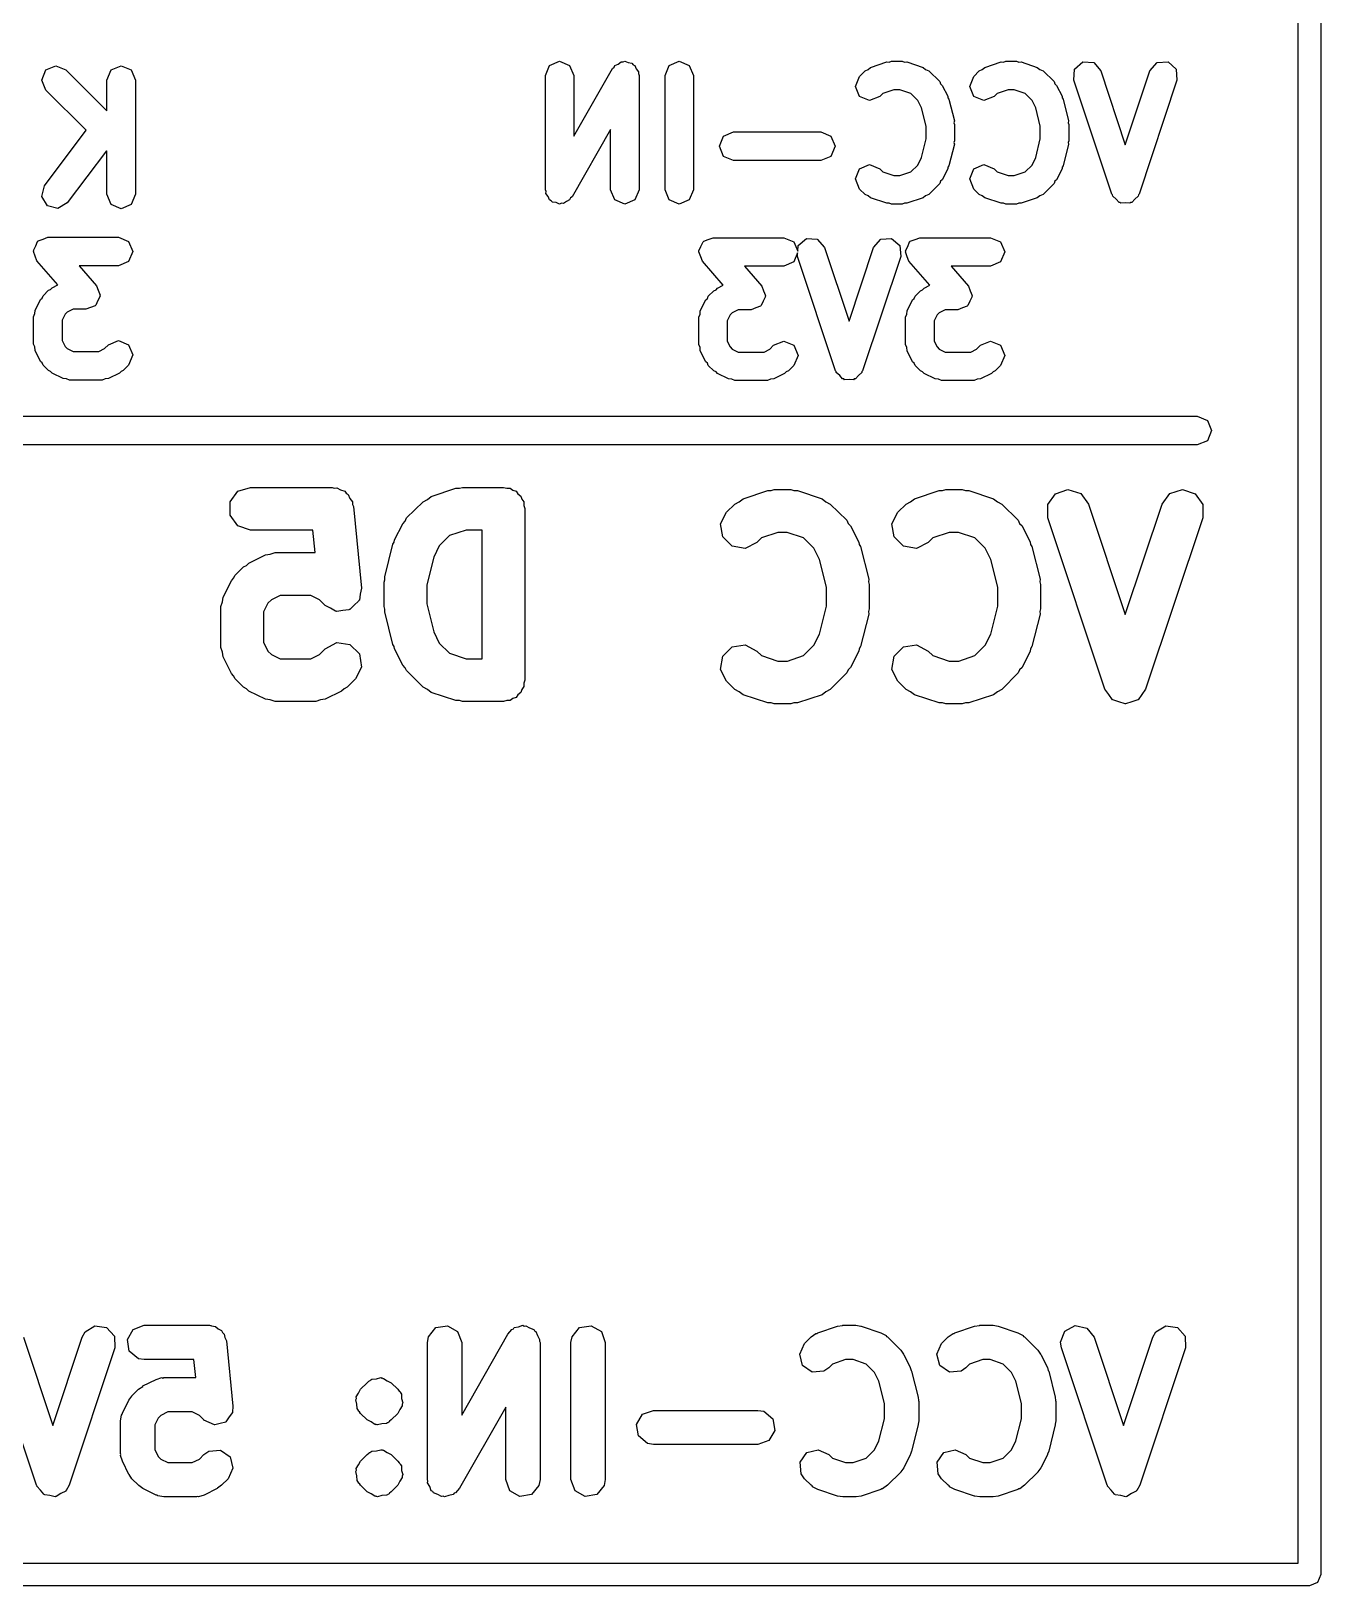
# Model space of a CAD drawing. Extents: x 111.8 to 137.4, y -130 to -95.3.
# Drawn here: x 130.79 to 136.43, y -130.02 to -123.22 of the extents above; entities that cross this region are included whole.
import ezdxf

# ---------------------------------------------------------------- set-up
doc = ezdxf.new("R2010")
doc.units = 0
doc.layers.add('BLACK', color=7, linetype='CONTINUOUS')

msp = doc.modelspace()

# ---------------------------------------------------------------- linework, layer by layer
at = {"layer": 'BLACK', "linetype": 'CONTINUOUS'}
for p, q in [((136.431, -95.396), (136.431, -129.972)), ((136.331, -129.922), (136.331, -95.446)), ((130.851, -123.39), (130.895, -123.372)), ((130.895, -123.372), (130.939, -123.39)), ((131.137, -123.39), (131.181, -123.372)), ((131.181, -123.372), (131.225, -123.39)), ((133.037, -123.414), (133.055, -123.37)), ((133.055, -123.37), (133.099, -123.352)), ((133.099, -123.352), (133.143, -123.37)), ((133.143, -123.37), (133.162, -123.414)), ((133.162, -123.679), (133.331, -123.383)), ((133.331, -123.383), (133.338, -123.378)), ((133.338, -123.378), (133.341, -123.37)), ((133.341, -123.37), (133.356, -123.364)), ((133.356, -123.364), (133.369, -123.354)), ((133.369, -123.354), (133.377, -123.355)), ((133.377, -123.355), (133.385, -123.352)), ((133.385, -123.352), (133.4, -123.358)), ((133.4, -123.358), (133.416, -123.36)), ((133.416, -123.36), (133.421, -123.367)), ((133.421, -123.367), (133.429, -123.37)), ((133.429, -123.37), (133.435, -123.385)), ((133.435, -123.385), (133.445, -123.398)), ((133.561, -123.414), (133.579, -123.37)), ((133.579, -123.37), (133.623, -123.352)), ((133.623, -123.352), (133.667, -123.37)), ((133.667, -123.37), (133.686, -123.414)), ((134.436, -123.394), (134.449, -123.388)), ((134.449, -123.388), (134.46, -123.379)), ((134.46, -123.379), (134.532, -123.355)), ((134.532, -123.355), (134.542, -123.356)), ((134.542, -123.356), (134.552, -123.352)), ((134.552, -123.352), (134.599, -123.352)), ((134.599, -123.352), (134.609, -123.356)), ((134.609, -123.356), (134.619, -123.355)), ((134.619, -123.355), (134.69, -123.379)), ((134.69, -123.379), (134.701, -123.388)), ((134.701, -123.388), (134.715, -123.394)), ((134.936, -123.394), (134.949, -123.388)), ((134.949, -123.388), (134.96, -123.379)), ((134.96, -123.379), (135.032, -123.355)), ((135.032, -123.355), (135.042, -123.356)), ((135.042, -123.356), (135.052, -123.352)), ((135.052, -123.352), (135.099, -123.352)), ((135.099, -123.352), (135.109, -123.356)), ((135.109, -123.356), (135.119, -123.355)), ((135.119, -123.355), (135.19, -123.379)), ((135.19, -123.379), (135.201, -123.388)), ((135.201, -123.388), (135.215, -123.394)), ((135.35, -123.434), (135.353, -123.386)), ((135.353, -123.386), (135.389, -123.355)), ((135.389, -123.355), (135.437, -123.358)), ((135.437, -123.358), (135.468, -123.394)), ((135.683, -123.394), (135.714, -123.358)), ((135.714, -123.358), (135.762, -123.355)), ((135.762, -123.355), (135.798, -123.386)), ((135.798, -123.386), (135.801, -123.434)), ((130.833, -123.434), (130.851, -123.39)), ((130.851, -123.478), (130.833, -123.434)), ((130.939, -123.39), (131.118, -123.569)), ((131.118, -123.434), (131.137, -123.39)), ((131.118, -123.569), (131.118, -123.434)), ((131.225, -123.39), (131.243, -123.434)), ((131.243, -123.434), (131.243, -123.934)), ((133.037, -123.914), (133.037, -123.414)), ((133.162, -123.414), (133.162, -123.679)), ((133.445, -123.398), (133.444, -123.406)), ((133.444, -123.406), (133.447, -123.414)), ((133.447, -123.414), (133.447, -123.914)), ((133.561, -123.914), (133.561, -123.414)), ((133.686, -123.414), (133.686, -123.914)), ((134.394, -123.462), (134.412, -123.418)), ((134.412, -123.418), (134.436, -123.394)), ((134.715, -123.394), (134.763, -123.441)), ((134.763, -123.441), (134.766, -123.451)), ((134.766, -123.451), (134.774, -123.458)), ((134.894, -123.462), (134.912, -123.418)), ((134.912, -123.418), (134.936, -123.394)), ((135.215, -123.394), (135.263, -123.441)), ((135.263, -123.441), (135.266, -123.451)), ((135.266, -123.451), (135.274, -123.458)), ((135.516, -123.934), (135.35, -123.434)), ((135.468, -123.394), (135.575, -123.717)), ((135.575, -123.717), (135.683, -123.394)), ((135.801, -123.434), (135.635, -123.934)), ((131.027, -123.654), (130.851, -123.478)), ((134.412, -123.506), (134.394, -123.462)), ((134.456, -123.524), (134.412, -123.506)), ((134.501, -123.506), (134.456, -123.524)), ((134.514, -123.493), (134.501, -123.506)), ((134.562, -123.477), (134.514, -123.493)), ((134.589, -123.477), (134.562, -123.477)), ((134.637, -123.493), (134.589, -123.477)), ((134.667, -123.523), (134.637, -123.493)), ((134.683, -123.555), (134.667, -123.523)), ((134.774, -123.458), (134.798, -123.505)), ((134.798, -123.505), (134.799, -123.512)), ((134.799, -123.512), (134.803, -123.518)), ((134.803, -123.518), (134.827, -123.613)), ((134.912, -123.506), (134.894, -123.462)), ((134.956, -123.524), (134.912, -123.506)), ((135.001, -123.506), (134.956, -123.524)), ((135.014, -123.493), (135.001, -123.506)), ((135.062, -123.477), (135.014, -123.493)), ((135.089, -123.477), (135.062, -123.477)), ((135.137, -123.493), (135.089, -123.477)), ((135.167, -123.523), (135.137, -123.493)), ((135.183, -123.555), (135.167, -123.523)), ((135.274, -123.458), (135.298, -123.505)), ((135.298, -123.505), (135.299, -123.512)), ((135.299, -123.512), (135.303, -123.518)), ((135.303, -123.518), (135.327, -123.613)), ((134.703, -123.636), (134.683, -123.555)), ((135.203, -123.636), (135.183, -123.555)), ((130.845, -123.897), (131.027, -123.654)), ((133.322, -123.65), (133.154, -123.945)), ((133.322, -123.914), (133.322, -123.65)), ((134.703, -123.692), (134.703, -123.636)), ((134.827, -123.613), (134.825, -123.621)), ((134.825, -123.621), (134.828, -123.628)), ((134.828, -123.628), (134.828, -123.7)), ((135.203, -123.692), (135.203, -123.636)), ((135.327, -123.613), (135.325, -123.621)), ((135.325, -123.621), (135.328, -123.628)), ((135.328, -123.628), (135.328, -123.7)), ((133.799, -123.724), (133.817, -123.68)), ((133.817, -123.768), (133.799, -123.724)), ((133.817, -123.68), (133.861, -123.661)), ((133.861, -123.661), (134.242, -123.661)), ((134.242, -123.661), (134.286, -123.68)), ((134.286, -123.68), (134.305, -123.724)), ((134.305, -123.724), (134.286, -123.768)), ((134.683, -123.773), (134.703, -123.692)), ((134.827, -123.715), (134.803, -123.81)), ((134.828, -123.7), (134.825, -123.707)), ((134.825, -123.707), (134.827, -123.715)), ((135.183, -123.773), (135.203, -123.692)), ((135.327, -123.715), (135.303, -123.81)), ((135.328, -123.7), (135.325, -123.707)), ((135.325, -123.707), (135.327, -123.715)), ((131.116, -123.744), (130.945, -123.972)), ((131.118, -123.746), (131.116, -123.744)), ((131.118, -123.934), (131.118, -123.746)), ((133.861, -123.786), (133.817, -123.768)), ((134.242, -123.786), (133.861, -123.786)), ((134.286, -123.768), (134.242, -123.786)), ((134.667, -123.806), (134.683, -123.773)), ((135.167, -123.806), (135.183, -123.773)), ((134.394, -123.867), (134.412, -123.822)), ((134.412, -123.822), (134.456, -123.804)), ((134.456, -123.804), (134.501, -123.822)), ((134.501, -123.822), (134.514, -123.836)), ((134.514, -123.836), (134.562, -123.852)), ((134.562, -123.852), (134.589, -123.852)), ((134.589, -123.852), (134.637, -123.836)), ((134.637, -123.836), (134.667, -123.806)), ((134.798, -123.823), (134.774, -123.871)), ((134.799, -123.816), (134.798, -123.823)), ((134.803, -123.81), (134.799, -123.816)), ((134.894, -123.867), (134.912, -123.822)), ((134.912, -123.822), (134.956, -123.804)), ((134.956, -123.804), (135.001, -123.822)), ((135.001, -123.822), (135.014, -123.836)), ((135.014, -123.836), (135.062, -123.852)), ((135.062, -123.852), (135.089, -123.852)), ((135.089, -123.852), (135.137, -123.836)), ((135.137, -123.836), (135.167, -123.806)), ((135.298, -123.823), (135.274, -123.871)), ((135.299, -123.816), (135.298, -123.823)), ((135.303, -123.81), (135.299, -123.816)), ((130.833, -123.943), (130.845, -123.897)), ((133.04, -123.922), (133.037, -123.914)), ((133.039, -123.931), (133.04, -123.922)), ((133.049, -123.943), (133.039, -123.931)), ((133.341, -123.958), (133.322, -123.914)), ((133.447, -123.914), (133.429, -123.958)), ((133.579, -123.958), (133.561, -123.914)), ((133.686, -123.914), (133.667, -123.958)), ((134.412, -123.911), (134.394, -123.867)), ((134.436, -123.935), (134.412, -123.911)), ((134.763, -123.887), (134.715, -123.935)), ((134.766, -123.877), (134.763, -123.887)), ((134.774, -123.871), (134.766, -123.877)), ((134.912, -123.911), (134.894, -123.867)), ((134.936, -123.935), (134.912, -123.911)), ((135.263, -123.887), (135.215, -123.935)), ((135.266, -123.877), (135.263, -123.887)), ((135.274, -123.871), (135.266, -123.877)), ((130.858, -123.984), (130.833, -123.943)), ((130.904, -123.996), (130.858, -123.984)), ((130.945, -123.972), (130.904, -123.996)), ((131.137, -123.978), (131.118, -123.934)), ((131.181, -123.997), (131.137, -123.978)), ((131.225, -123.978), (131.181, -123.997)), ((131.243, -123.934), (131.225, -123.978)), ((133.055, -123.958), (133.049, -123.943)), ((133.063, -123.962), (133.055, -123.958)), ((133.068, -123.968), (133.063, -123.962)), ((133.084, -123.97), (133.068, -123.968)), ((133.099, -123.977), (133.084, -123.97)), ((133.107, -123.973), (133.099, -123.977)), ((133.116, -123.974), (133.107, -123.973)), ((133.129, -123.965), (133.116, -123.974)), ((133.143, -123.958), (133.129, -123.965)), ((133.147, -123.95), (133.143, -123.958)), ((133.154, -123.945), (133.147, -123.95)), ((133.385, -123.977), (133.341, -123.958)), ((133.429, -123.958), (133.385, -123.977)), ((133.623, -123.977), (133.579, -123.958)), ((133.667, -123.958), (133.623, -123.977)), ((134.449, -123.94), (134.436, -123.935)), ((134.46, -123.95), (134.449, -123.94)), ((134.532, -123.973), (134.46, -123.95)), ((134.542, -123.973), (134.532, -123.973)), ((134.552, -123.977), (134.542, -123.973)), ((134.599, -123.977), (134.552, -123.977)), ((134.609, -123.973), (134.599, -123.977)), ((134.619, -123.973), (134.609, -123.973)), ((134.69, -123.95), (134.619, -123.973)), ((134.701, -123.94), (134.69, -123.95)), ((134.715, -123.935), (134.701, -123.94)), ((134.949, -123.94), (134.936, -123.935)), ((134.96, -123.95), (134.949, -123.94)), ((135.032, -123.973), (134.96, -123.95)), ((135.042, -123.973), (135.032, -123.973)), ((135.052, -123.977), (135.042, -123.973)), ((135.099, -123.977), (135.052, -123.977)), ((135.109, -123.973), (135.099, -123.977)), ((135.119, -123.973), (135.109, -123.973)), ((135.19, -123.95), (135.119, -123.973)), ((135.201, -123.94), (135.19, -123.95)), ((135.215, -123.935), (135.201, -123.94)), ((135.519, -123.937), (135.516, -123.934)), ((135.52, -123.942), (135.519, -123.937)), ((135.535, -123.955), (135.52, -123.942)), ((135.548, -123.97), (135.535, -123.955)), ((135.552, -123.97), (135.548, -123.97)), ((135.556, -123.973), (135.552, -123.97)), ((135.575, -123.972), (135.556, -123.973)), ((135.595, -123.973), (135.575, -123.972)), ((135.599, -123.97), (135.595, -123.973)), ((135.603, -123.97), (135.599, -123.97)), ((135.616, -123.955), (135.603, -123.97)), ((135.631, -123.942), (135.616, -123.955)), ((135.632, -123.937), (135.631, -123.942)), ((135.635, -123.934), (135.632, -123.937)), ((130.818, -124.137), (130.839, -124.13)), ((130.839, -124.13), (130.86, -124.122)), ((130.86, -124.122), (131.169, -124.122)), ((131.169, -124.122), (131.213, -124.14)), ((133.73, -124.139), (133.75, -124.132)), ((133.75, -124.132), (133.771, -124.124)), ((133.771, -124.124), (134.08, -124.124)), ((134.08, -124.124), (134.124, -124.142)), ((134.143, -124.158), (134.18, -124.127)), ((134.18, -124.127), (134.227, -124.13)), ((134.227, -124.13), (134.259, -124.166)), ((134.473, -124.166), (134.505, -124.13)), ((134.505, -124.13), (134.552, -124.127)), ((134.552, -124.127), (134.589, -124.158)), ((134.634, -124.139), (134.655, -124.132)), ((134.655, -124.132), (134.676, -124.124)), ((134.676, -124.124), (134.985, -124.124)), ((134.985, -124.124), (135.029, -124.142)), ((130.797, -124.18), (130.807, -124.16)), ((130.798, -124.182), (130.797, -124.18)), ((130.797, -124.184), (130.798, -124.182)), ((130.805, -124.205), (130.797, -124.184)), ((130.807, -124.16), (130.815, -124.14)), ((130.815, -124.14), (130.817, -124.139)), ((130.817, -124.139), (130.818, -124.137)), ((131.213, -124.14), (131.232, -124.184)), ((131.232, -124.184), (131.213, -124.228)), ((133.708, -124.182), (133.718, -124.162)), ((133.709, -124.184), (133.708, -124.182)), ((133.708, -124.186), (133.709, -124.184)), ((133.717, -124.207), (133.708, -124.186)), ((133.718, -124.162), (133.727, -124.142)), ((133.727, -124.142), (133.729, -124.141)), ((133.729, -124.141), (133.73, -124.139)), ((134.124, -124.142), (134.142, -124.183)), ((134.141, -124.19), (134.124, -124.23)), ((134.14, -124.206), (134.141, -124.19)), ((134.142, -124.183), (134.143, -124.158)), ((134.259, -124.166), (134.366, -124.489)), ((134.366, -124.489), (134.473, -124.166)), ((134.589, -124.158), (134.592, -124.206)), ((134.613, -124.182), (134.623, -124.162)), ((134.614, -124.184), (134.613, -124.182)), ((134.613, -124.186), (134.614, -124.184)), ((134.621, -124.207), (134.613, -124.186)), ((134.623, -124.162), (134.631, -124.142)), ((134.631, -124.142), (134.633, -124.141)), ((134.633, -124.141), (134.634, -124.139)), ((135.029, -124.142), (135.048, -124.186)), ((135.048, -124.186), (135.029, -124.23)), ((130.812, -124.225), (130.805, -124.205)), ((130.904, -124.33), (130.812, -124.225)), ((131.169, -124.247), (130.997, -124.247)), ((130.997, -124.247), (131.073, -124.334)), ((131.213, -124.228), (131.169, -124.247)), ((133.724, -124.227), (133.717, -124.207)), ((133.815, -124.332), (133.724, -124.227)), ((134.08, -124.249), (133.908, -124.249)), ((133.908, -124.249), (133.984, -124.336)), ((134.124, -124.23), (134.08, -124.249)), ((134.307, -124.706), (134.14, -124.206)), ((134.592, -124.206), (134.425, -124.706)), ((134.628, -124.227), (134.621, -124.207)), ((134.72, -124.332), (134.628, -124.227)), ((134.985, -124.249), (134.813, -124.249)), ((134.813, -124.249), (134.889, -124.336)), ((135.029, -124.23), (134.985, -124.249)), ((130.879, -124.343), (130.904, -124.33)), ((131.073, -124.334), (131.08, -124.354)), ((133.79, -124.345), (133.815, -124.332)), ((133.984, -124.336), (133.992, -124.356)), ((134.695, -124.345), (134.72, -124.332)), ((134.889, -124.336), (134.896, -124.356)), ((130.804, -124.442), (130.827, -124.394)), ((130.827, -124.394), (130.835, -124.388)), ((130.835, -124.388), (130.839, -124.378)), ((130.839, -124.378), (130.863, -124.354)), ((130.863, -124.354), (130.872, -124.35)), ((130.872, -124.35), (130.879, -124.343)), ((131.079, -124.399), (131.07, -124.419)), ((131.089, -124.379), (131.079, -124.399)), ((131.08, -124.354), (131.089, -124.375)), ((131.089, -124.375), (131.088, -124.377)), ((131.088, -124.377), (131.089, -124.379)), ((133.715, -124.444), (133.739, -124.396)), ((133.739, -124.396), (133.746, -124.39)), ((133.746, -124.39), (133.75, -124.38)), ((133.75, -124.38), (133.774, -124.356)), ((133.774, -124.356), (133.784, -124.352)), ((133.784, -124.352), (133.79, -124.345)), ((133.99, -124.401), (133.982, -124.421)), ((134, -124.381), (133.99, -124.401)), ((133.992, -124.356), (134, -124.377)), ((134, -124.377), (133.999, -124.379)), ((133.999, -124.379), (134, -124.381)), ((134.62, -124.444), (134.643, -124.396)), ((134.643, -124.396), (134.651, -124.39)), ((134.651, -124.39), (134.655, -124.38)), ((134.655, -124.38), (134.679, -124.356)), ((134.679, -124.356), (134.688, -124.352)), ((134.688, -124.352), (134.695, -124.345)), ((134.895, -124.401), (134.886, -124.421)), ((134.905, -124.381), (134.895, -124.401)), ((134.896, -124.356), (134.905, -124.377)), ((134.905, -124.377), (134.904, -124.379)), ((134.904, -124.379), (134.905, -124.381)), ((130.797, -124.47), (130.803, -124.456)), ((130.797, -124.589), (130.797, -124.47)), ((130.803, -124.456), (130.804, -124.442)), ((130.935, -124.459), (130.922, -124.485)), ((130.944, -124.45), (130.935, -124.459)), ((130.97, -124.437), (130.944, -124.45)), ((131.026, -124.437), (130.97, -124.437)), ((131.047, -124.429), (131.026, -124.437)), ((131.067, -124.422), (131.047, -124.429)), ((131.068, -124.42), (131.067, -124.422)), ((131.07, -124.419), (131.068, -124.42)), ((133.708, -124.472), (133.714, -124.458)), ((133.708, -124.591), (133.708, -124.472)), ((133.714, -124.458), (133.715, -124.444)), ((133.846, -124.461), (133.833, -124.487)), ((133.855, -124.452), (133.846, -124.461)), ((133.881, -124.439), (133.855, -124.452)), ((133.937, -124.439), (133.881, -124.439)), ((133.958, -124.431), (133.937, -124.439)), ((133.979, -124.424), (133.958, -124.431)), ((133.98, -124.422), (133.979, -124.424)), ((133.982, -124.421), (133.98, -124.422)), ((134.613, -124.472), (134.619, -124.458)), ((134.613, -124.591), (134.613, -124.472)), ((134.619, -124.458), (134.62, -124.444)), ((134.751, -124.461), (134.738, -124.487)), ((134.76, -124.452), (134.751, -124.461)), ((134.786, -124.439), (134.76, -124.452)), ((134.842, -124.439), (134.786, -124.439)), ((134.863, -124.431), (134.842, -124.439)), ((134.883, -124.424), (134.863, -124.431)), ((134.884, -124.422), (134.883, -124.424)), ((134.886, -124.421), (134.884, -124.422)), ((130.922, -124.485), (130.922, -124.574)), ((133.833, -124.487), (133.833, -124.576)), ((134.738, -124.487), (134.738, -124.576)), ((130.803, -124.602), (130.797, -124.589)), ((130.804, -124.617), (130.803, -124.602)), ((130.922, -124.574), (130.935, -124.6)), ((130.935, -124.6), (130.944, -124.609)), ((130.944, -124.609), (130.97, -124.622)), ((131.083, -124.622), (131.108, -124.609)), ((131.108, -124.609), (131.125, -124.592)), ((131.125, -124.592), (131.169, -124.574)), ((131.169, -124.574), (131.213, -124.592)), ((131.213, -124.592), (131.232, -124.637)), ((133.714, -124.604), (133.708, -124.591)), ((133.715, -124.619), (133.714, -124.604)), ((133.833, -124.576), (133.846, -124.602)), ((133.846, -124.602), (133.855, -124.611)), ((133.855, -124.611), (133.881, -124.624)), ((133.994, -124.624), (134.019, -124.611)), ((134.019, -124.611), (134.036, -124.594)), ((134.036, -124.594), (134.08, -124.576)), ((134.08, -124.576), (134.124, -124.594)), ((134.124, -124.594), (134.143, -124.639)), ((134.619, -124.604), (134.613, -124.591)), ((134.62, -124.619), (134.619, -124.604)), ((134.738, -124.576), (134.751, -124.602)), ((134.751, -124.602), (134.76, -124.611)), ((134.76, -124.611), (134.786, -124.624)), ((134.899, -124.624), (134.924, -124.611)), ((134.924, -124.611), (134.941, -124.594)), ((134.941, -124.594), (134.985, -124.576)), ((134.985, -124.576), (135.029, -124.594)), ((135.029, -124.594), (135.048, -124.639)), ((130.827, -124.665), (130.804, -124.617)), ((130.835, -124.671), (130.827, -124.665)), ((130.839, -124.681), (130.835, -124.671)), ((130.97, -124.622), (131.083, -124.622)), ((131.232, -124.637), (131.213, -124.681)), ((133.739, -124.667), (133.715, -124.619)), ((133.746, -124.673), (133.739, -124.667)), ((133.75, -124.683), (133.746, -124.673)), ((133.881, -124.624), (133.994, -124.624)), ((134.143, -124.639), (134.124, -124.683)), ((134.643, -124.667), (134.62, -124.619)), ((134.651, -124.673), (134.643, -124.667)), ((134.655, -124.683), (134.651, -124.673)), ((134.786, -124.624), (134.899, -124.624)), ((135.048, -124.639), (135.029, -124.683)), ((130.863, -124.705), (130.839, -124.681)), ((130.872, -124.709), (130.863, -124.705)), ((130.879, -124.716), (130.872, -124.709)), ((130.927, -124.74), (130.879, -124.716)), ((130.941, -124.741), (130.927, -124.74)), ((130.955, -124.747), (130.941, -124.741)), ((131.098, -124.747), (130.955, -124.747)), ((131.111, -124.741), (131.098, -124.747)), ((131.126, -124.74), (131.111, -124.741)), ((131.173, -124.716), (131.126, -124.74)), ((131.18, -124.709), (131.173, -124.716)), ((131.189, -124.705), (131.18, -124.709)), ((131.213, -124.681), (131.189, -124.705)), ((133.774, -124.707), (133.75, -124.683)), ((133.784, -124.711), (133.774, -124.707)), ((133.79, -124.718), (133.784, -124.711)), ((133.838, -124.742), (133.79, -124.718)), ((133.853, -124.743), (133.838, -124.742)), ((133.866, -124.749), (133.853, -124.743)), ((134.022, -124.743), (134.009, -124.749)), ((134.037, -124.742), (134.022, -124.743)), ((134.084, -124.718), (134.037, -124.742)), ((134.091, -124.711), (134.084, -124.718)), ((134.101, -124.707), (134.091, -124.711)), ((134.124, -124.683), (134.101, -124.707)), ((134.31, -124.709), (134.307, -124.706)), ((134.31, -124.714), (134.31, -124.709)), ((134.325, -124.727), (134.31, -124.714)), ((134.338, -124.742), (134.325, -124.727)), ((134.343, -124.742), (134.338, -124.742)), ((134.346, -124.745), (134.343, -124.742)), ((134.366, -124.744), (134.346, -124.745)), ((134.386, -124.745), (134.366, -124.744)), ((134.389, -124.742), (134.386, -124.745)), ((134.394, -124.742), (134.389, -124.742)), ((134.407, -124.727), (134.394, -124.742)), ((134.422, -124.714), (134.407, -124.727)), ((134.425, -124.706), (134.422, -124.709)), ((134.422, -124.709), (134.422, -124.714)), ((134.679, -124.707), (134.655, -124.683)), ((134.688, -124.711), (134.679, -124.707)), ((134.695, -124.718), (134.688, -124.711)), ((134.743, -124.742), (134.695, -124.718)), ((134.757, -124.743), (134.743, -124.742)), ((134.771, -124.749), (134.757, -124.743)), ((134.927, -124.743), (134.914, -124.749)), ((134.942, -124.742), (134.927, -124.743)), ((134.989, -124.718), (134.942, -124.742)), ((134.996, -124.711), (134.989, -124.718)), ((135.005, -124.707), (134.996, -124.711)), ((135.029, -124.683), (135.005, -124.707)), ((134.009, -124.749), (133.866, -124.749)), ((134.914, -124.749), (134.771, -124.749)), ((125.73, -124.905), (135.89, -124.905)), ((135.89, -124.905), (135.934, -124.924)), ((135.934, -124.924), (135.952, -124.968)), ((135.934, -125.012), (135.89, -125.03)), ((135.952, -124.968), (135.934, -125.012)), ((135.89, -125.03), (125.73, -125.03)), ((131.691, -125.233), (131.746, -125.216)), ((131.746, -125.216), (132.104, -125.216)), ((132.104, -125.216), (132.113, -125.219)), ((132.113, -125.219), (132.124, -125.218)), ((132.124, -125.218), (132.14, -125.227)), ((132.538, -125.256), (132.645, -125.22)), ((132.645, -125.22), (132.661, -125.22)), ((132.661, -125.22), (132.675, -125.216)), ((132.675, -125.216), (132.854, -125.216)), ((132.854, -125.216), (132.868, -125.22)), ((132.868, -125.22), (132.883, -125.22)), ((132.883, -125.22), (132.895, -125.229)), ((131.657, -125.28), (131.691, -125.233)), ((131.657, -125.338), (131.657, -125.28)), ((132.14, -125.227), (132.159, -125.233)), ((132.159, -125.233), (132.165, -125.242)), ((132.165, -125.242), (132.174, -125.247)), ((132.174, -125.247), (132.181, -125.265)), ((132.181, -125.265), (132.193, -125.28)), ((132.193, -125.28), (132.193, -125.291)), ((132.193, -125.291), (132.197, -125.3)), ((132.43, -125.35), (132.502, -125.279)), ((132.502, -125.279), (132.521, -125.269)), ((132.521, -125.269), (132.538, -125.256)), ((132.895, -125.229), (132.909, -125.233)), ((132.909, -125.233), (132.917, -125.245)), ((132.917, -125.245), (132.929, -125.254)), ((132.929, -125.254), (132.934, -125.268)), ((132.934, -125.268), (132.943, -125.28)), ((132.943, -125.28), (132.943, -125.295)), ((133.83, -125.324), (133.866, -125.289)), ((133.866, -125.289), (133.885, -125.279)), ((133.885, -125.279), (133.902, -125.266)), ((133.902, -125.266), (134.01, -125.23)), ((134.01, -125.23), (134.025, -125.23)), ((134.025, -125.23), (134.039, -125.226)), ((134.039, -125.226), (134.111, -125.226)), ((134.111, -125.226), (134.125, -125.23)), ((134.125, -125.23), (134.14, -125.23)), ((134.14, -125.23), (134.248, -125.266)), ((134.248, -125.266), (134.265, -125.279)), ((134.265, -125.279), (134.284, -125.289)), ((134.284, -125.289), (134.356, -125.36)), ((134.58, -125.324), (134.616, -125.289)), ((134.616, -125.289), (134.635, -125.279)), ((134.635, -125.279), (134.652, -125.266)), ((134.652, -125.266), (134.76, -125.23)), ((134.76, -125.23), (134.775, -125.23)), ((134.775, -125.23), (134.789, -125.226)), ((134.789, -125.226), (134.861, -125.226)), ((134.861, -125.226), (134.875, -125.23)), ((134.875, -125.23), (134.89, -125.23)), ((134.89, -125.23), (134.998, -125.266)), ((134.998, -125.266), (135.015, -125.279)), ((135.015, -125.279), (135.034, -125.289)), ((135.034, -125.289), (135.106, -125.36)), ((135.236, -125.291), (135.269, -125.244)), ((135.236, -125.349), (135.236, -125.291)), ((135.269, -125.244), (135.324, -125.226)), ((135.324, -125.226), (135.38, -125.243)), ((135.38, -125.243), (135.414, -125.29)), ((135.414, -125.29), (135.575, -125.773)), ((135.575, -125.773), (135.736, -125.29)), ((135.736, -125.29), (135.77, -125.243)), ((135.77, -125.243), (135.826, -125.226)), ((135.826, -125.226), (135.881, -125.244)), ((135.881, -125.244), (135.914, -125.291)), ((135.914, -125.291), (135.914, -125.349)), ((131.691, -125.385), (131.657, -125.338)), ((132.197, -125.3), (132.233, -125.657)), ((132.423, -125.364), (132.43, -125.35)), ((132.943, -125.295), (132.947, -125.309)), ((132.947, -125.309), (132.947, -126.059)), ((133.804, -125.376), (133.83, -125.324)), ((134.356, -125.36), (134.362, -125.374)), ((134.554, -125.376), (134.58, -125.324)), ((135.106, -125.36), (135.112, -125.374)), ((135.486, -126.099), (135.236, -125.349)), ((135.914, -125.349), (135.664, -126.099)), ((131.746, -125.403), (131.691, -125.385)), ((132.019, -125.403), (131.746, -125.403)), ((132.029, -125.501), (132.019, -125.403)), ((132.377, -125.446), (132.413, -125.375)), ((132.413, -125.375), (132.423, -125.364)), ((132.618, -125.427), (132.573, -125.472)), ((132.69, -125.403), (132.618, -125.427)), ((132.76, -125.403), (132.69, -125.403)), ((132.76, -125.966), (132.76, -125.403)), ((133.813, -125.433), (133.804, -125.376)), ((134.054, -125.413), (133.983, -125.437)), ((134.095, -125.413), (134.054, -125.413)), ((134.167, -125.437), (134.095, -125.413)), ((134.362, -125.374), (134.373, -125.385)), ((134.373, -125.385), (134.409, -125.456)), ((134.563, -125.433), (134.554, -125.376)), ((134.804, -125.413), (134.733, -125.437)), ((134.845, -125.413), (134.804, -125.413)), ((134.917, -125.437), (134.845, -125.413)), ((135.112, -125.374), (135.123, -125.385)), ((135.123, -125.385), (135.159, -125.456)), ((132.334, -125.608), (132.37, -125.465)), ((132.37, -125.465), (132.375, -125.456)), ((132.375, -125.456), (132.377, -125.446)), ((132.573, -125.472), (132.549, -125.521)), ((133.854, -125.474), (133.813, -125.433)), ((133.911, -125.483), (133.854, -125.474)), ((133.963, -125.457), (133.911, -125.483)), ((133.983, -125.437), (133.963, -125.457)), ((134.212, -125.482), (134.167, -125.437)), ((134.237, -125.531), (134.212, -125.482)), ((134.409, -125.456), (134.41, -125.466)), ((134.41, -125.466), (134.416, -125.475)), ((134.416, -125.475), (134.452, -125.618)), ((134.604, -125.474), (134.563, -125.433)), ((134.661, -125.483), (134.604, -125.474)), ((134.713, -125.457), (134.661, -125.483)), ((134.733, -125.437), (134.713, -125.457)), ((134.962, -125.482), (134.917, -125.437)), ((134.987, -125.531), (134.962, -125.482)), ((135.159, -125.456), (135.16, -125.466)), ((135.16, -125.466), (135.166, -125.475)), ((135.166, -125.475), (135.202, -125.618)), ((131.68, -125.6), (131.716, -125.564)), ((131.716, -125.564), (131.729, -125.558)), ((131.729, -125.558), (131.74, -125.547)), ((131.74, -125.547), (131.812, -125.511)), ((131.812, -125.511), (131.833, -125.508)), ((131.833, -125.508), (131.854, -125.501)), ((131.854, -125.501), (132.029, -125.501)), ((132.549, -125.521), (132.519, -125.642)), ((134.267, -125.652), (134.237, -125.531)), ((135.017, -125.652), (134.987, -125.531)), ((131.627, -125.696), (131.663, -125.625)), ((131.663, -125.625), (131.673, -125.614)), ((131.673, -125.614), (131.68, -125.6)), ((132.331, -125.631), (132.335, -125.62)), ((132.331, -125.738), (132.331, -125.631)), ((132.335, -125.62), (132.334, -125.608)), ((134.452, -125.618), (134.451, -125.63)), ((134.451, -125.63), (134.454, -125.641)), ((135.202, -125.618), (135.201, -125.63)), ((135.201, -125.63), (135.204, -125.641)), ((131.624, -125.717), (131.627, -125.696)), ((131.876, -125.689), (131.838, -125.708)), ((132.01, -125.689), (131.876, -125.689)), ((132.048, -125.708), (132.01, -125.689)), ((132.227, -125.683), (132.223, -125.709)), ((132.233, -125.657), (132.227, -125.683)), ((132.519, -125.642), (132.519, -125.726)), ((134.267, -125.736), (134.267, -125.652)), ((134.454, -125.641), (134.454, -125.748)), ((135.017, -125.736), (135.017, -125.652)), ((135.204, -125.641), (135.204, -125.748)), ((131.617, -125.738), (131.624, -125.717)), ((131.617, -125.916), (131.617, -125.738)), ((131.823, -125.722), (131.804, -125.76)), ((131.804, -125.76), (131.804, -125.894)), ((131.838, -125.708), (131.823, -125.722)), ((132.073, -125.733), (132.048, -125.708)), ((132.097, -125.745), (132.073, -125.733)), ((132.119, -125.758), (132.097, -125.745)), ((132.122, -125.758), (132.119, -125.758)), ((132.125, -125.759), (132.122, -125.758)), ((132.151, -125.755), (132.125, -125.759)), ((132.177, -125.752), (132.151, -125.755)), ((132.179, -125.75), (132.177, -125.752)), ((132.182, -125.75), (132.179, -125.75)), ((132.201, -125.731), (132.182, -125.75)), ((132.22, -125.714), (132.201, -125.731)), ((132.221, -125.711), (132.22, -125.714)), ((132.223, -125.709), (132.221, -125.711)), ((132.335, -125.749), (132.331, -125.738)), ((132.334, -125.761), (132.335, -125.749)), ((132.37, -125.903), (132.334, -125.761)), ((132.519, -125.726), (132.549, -125.848)), ((134.237, -125.858), (134.267, -125.736)), ((134.454, -125.748), (134.451, -125.759)), ((134.451, -125.759), (134.452, -125.771)), ((134.987, -125.858), (135.017, -125.736)), ((135.204, -125.748), (135.201, -125.759)), ((135.201, -125.759), (135.202, -125.771)), ((134.452, -125.771), (134.416, -125.913)), ((135.202, -125.771), (135.166, -125.913)), ((131.804, -125.894), (131.823, -125.932)), ((132.073, -125.922), (132.125, -125.895)), ((132.125, -125.895), (132.182, -125.904)), ((132.182, -125.904), (132.223, -125.945)), ((132.375, -125.912), (132.37, -125.903)), ((132.549, -125.848), (132.573, -125.897)), ((132.573, -125.897), (132.618, -125.942)), ((133.854, -125.914), (133.911, -125.905)), ((133.911, -125.905), (133.963, -125.932)), ((134.212, -125.907), (134.237, -125.858)), ((134.604, -125.914), (134.661, -125.905)), ((134.661, -125.905), (134.713, -125.932)), ((134.962, -125.907), (134.987, -125.858)), ((131.624, -125.937), (131.617, -125.916)), ((131.627, -125.958), (131.624, -125.937)), ((131.663, -126.03), (131.627, -125.958)), ((131.823, -125.932), (131.838, -125.947)), ((131.838, -125.947), (131.876, -125.966)), ((131.876, -125.966), (132.01, -125.966)), ((132.01, -125.966), (132.048, -125.947)), ((132.048, -125.947), (132.073, -125.922)), ((132.223, -125.945), (132.232, -126.003)), ((132.377, -125.923), (132.375, -125.912)), ((132.413, -125.994), (132.377, -125.923)), ((132.618, -125.942), (132.69, -125.966)), ((132.69, -125.966), (132.76, -125.966)), ((133.804, -126.013), (133.813, -125.955)), ((133.813, -125.955), (133.854, -125.914)), ((133.963, -125.932), (133.983, -125.952)), ((133.983, -125.952), (134.054, -125.976)), ((134.096, -125.976), (134.167, -125.952)), ((134.167, -125.952), (134.212, -125.907)), ((134.409, -125.933), (134.373, -126.004)), ((134.41, -125.922), (134.409, -125.933)), ((134.416, -125.913), (134.41, -125.922)), ((134.554, -126.013), (134.563, -125.955)), ((134.563, -125.955), (134.604, -125.914)), ((134.713, -125.932), (134.733, -125.952)), ((134.733, -125.952), (134.804, -125.976)), ((134.846, -125.976), (134.917, -125.952)), ((134.917, -125.952), (134.962, -125.907)), ((135.159, -125.933), (135.123, -126.004)), ((135.16, -125.922), (135.159, -125.933)), ((135.166, -125.913), (135.16, -125.922)), ((131.673, -126.041), (131.663, -126.03)), ((131.68, -126.054), (131.673, -126.041)), ((132.232, -126.003), (132.206, -126.054)), ((132.423, -126.005), (132.413, -125.994)), ((132.43, -126.018), (132.423, -126.005)), ((132.502, -126.09), (132.43, -126.018)), ((133.83, -126.064), (133.804, -126.013)), ((134.054, -125.976), (134.096, -125.976)), ((134.356, -126.028), (134.284, -126.1)), ((134.362, -126.015), (134.356, -126.028)), ((134.373, -126.004), (134.362, -126.015)), ((134.58, -126.064), (134.554, -126.013)), ((134.804, -125.976), (134.846, -125.976)), ((135.106, -126.028), (135.034, -126.1)), ((135.112, -126.015), (135.106, -126.028)), ((135.123, -126.004), (135.112, -126.015)), ((131.716, -126.09), (131.68, -126.054)), ((131.729, -126.097), (131.716, -126.09)), ((131.74, -126.107), (131.729, -126.097)), ((131.812, -126.143), (131.74, -126.107)), ((132.145, -126.107), (132.074, -126.143)), ((132.156, -126.097), (132.145, -126.107)), ((132.17, -126.09), (132.156, -126.097)), ((132.206, -126.054), (132.17, -126.09)), ((132.521, -126.1), (132.502, -126.09)), ((132.538, -126.113), (132.521, -126.1)), ((132.934, -126.1), (132.929, -126.114)), ((132.943, -126.088), (132.934, -126.1)), ((132.947, -126.059), (132.943, -126.073)), ((132.943, -126.073), (132.943, -126.088)), ((133.866, -126.1), (133.83, -126.064)), ((133.885, -126.11), (133.866, -126.1)), ((134.284, -126.1), (134.265, -126.11)), ((134.616, -126.1), (134.58, -126.064)), ((134.635, -126.11), (134.616, -126.1)), ((135.034, -126.1), (135.015, -126.11)), ((135.503, -126.122), (135.486, -126.099)), ((135.664, -126.099), (135.647, -126.122)), ((131.833, -126.146), (131.812, -126.143)), ((131.854, -126.153), (131.833, -126.146)), ((132.032, -126.153), (131.854, -126.153)), ((132.053, -126.146), (132.032, -126.153)), ((132.074, -126.143), (132.053, -126.146)), ((132.645, -126.148), (132.538, -126.113)), ((132.661, -126.148), (132.645, -126.148)), ((132.675, -126.153), (132.661, -126.148)), ((132.854, -126.153), (132.675, -126.153)), ((132.868, -126.148), (132.854, -126.153)), ((132.883, -126.148), (132.868, -126.148)), ((132.895, -126.14), (132.883, -126.148)), ((132.909, -126.135), (132.895, -126.14)), ((132.917, -126.123), (132.909, -126.135)), ((132.929, -126.114), (132.917, -126.123)), ((133.902, -126.123), (133.885, -126.11)), ((134.01, -126.158), (133.902, -126.123)), ((134.025, -126.158), (134.01, -126.158)), ((134.039, -126.163), (134.025, -126.158)), ((134.111, -126.163), (134.039, -126.163)), ((134.125, -126.158), (134.111, -126.163)), ((134.14, -126.158), (134.125, -126.158)), ((134.248, -126.123), (134.14, -126.158)), ((134.265, -126.11), (134.248, -126.123)), ((134.652, -126.123), (134.635, -126.11)), ((134.76, -126.158), (134.652, -126.123)), ((134.775, -126.158), (134.76, -126.158)), ((134.789, -126.163), (134.775, -126.158)), ((134.861, -126.163), (134.789, -126.163)), ((134.875, -126.158), (134.861, -126.163)), ((134.89, -126.158), (134.875, -126.158)), ((134.998, -126.123), (134.89, -126.158)), ((135.015, -126.11), (134.998, -126.123)), ((135.519, -126.145), (135.503, -126.122)), ((135.52, -126.145), (135.519, -126.145)), ((135.52, -126.146), (135.52, -126.145)), ((135.547, -126.154), (135.52, -126.146)), ((135.574, -126.163), (135.547, -126.154)), ((135.575, -126.163), (135.574, -126.163)), ((135.576, -126.163), (135.575, -126.163)), ((135.603, -126.154), (135.576, -126.163)), ((135.63, -126.146), (135.603, -126.154)), ((135.631, -126.145), (135.63, -126.145)), ((135.63, -126.145), (135.63, -126.146)), ((135.647, -126.122), (135.631, -126.145)), ((131.023, -128.911), (131.066, -128.884)), ((131.066, -128.884), (131.117, -128.891)), ((131.117, -128.891), (131.151, -128.93)), ((131.233, -128.9), (131.281, -128.882)), ((131.281, -128.882), (131.567, -128.882)), ((131.567, -128.882), (131.571, -128.883)), ((131.571, -128.883), (131.573, -128.883)), ((131.573, -128.883), (131.576, -128.884)), ((131.576, -128.884), (131.593, -128.887)), ((131.593, -128.887), (131.605, -128.897)), ((131.605, -128.897), (131.62, -128.904)), ((132.525, -128.932), (132.558, -128.892)), ((132.558, -128.892), (132.609, -128.884)), ((132.609, -128.884), (132.653, -128.909)), ((132.897, -128.898), (132.901, -128.892)), ((132.901, -128.892), (132.92, -128.889)), ((132.92, -128.889), (132.938, -128.882)), ((132.938, -128.882), (132.945, -128.885)), ((132.945, -128.885), (132.952, -128.884)), ((132.952, -128.884), (132.968, -128.893)), ((132.968, -128.893), (132.987, -128.9)), ((133.154, -128.932), (133.187, -128.892)), ((133.187, -128.892), (133.237, -128.884)), ((133.237, -128.884), (133.282, -128.909)), ((134.229, -128.915), (134.315, -128.886)), ((134.315, -128.886), (134.337, -128.883)), ((134.337, -128.883), (134.339, -128.882)), ((134.339, -128.882), (134.396, -128.882)), ((134.396, -128.882), (134.418, -128.886)), ((134.418, -128.886), (134.419, -128.886)), ((134.419, -128.886), (134.505, -128.915)), ((134.829, -128.915), (134.915, -128.886)), ((134.915, -128.886), (134.937, -128.883)), ((134.937, -128.883), (134.939, -128.882)), ((134.939, -128.882), (134.996, -128.882)), ((134.996, -128.882), (135.018, -128.886)), ((135.018, -128.886), (135.019, -128.886)), ((135.019, -128.886), (135.105, -128.915)), ((135.311, -128.908), (135.356, -128.883)), ((135.356, -128.883), (135.406, -128.894)), ((135.406, -128.894), (135.438, -128.934)), ((135.708, -128.911), (135.752, -128.884)), ((135.752, -128.884), (135.803, -128.891)), ((135.803, -128.891), (135.837, -128.93)), ((130.753, -128.934), (130.881, -129.32)), ((130.881, -129.32), (131.01, -128.934)), ((131.01, -128.934), (131.023, -128.911)), ((131.151, -128.93), (131.153, -128.981)), ((131.208, -128.944), (131.233, -128.9)), ((131.216, -128.995), (131.208, -128.944)), ((131.62, -128.904), (131.624, -128.913)), ((131.624, -128.913), (131.632, -128.92)), ((131.632, -128.92), (131.635, -128.936)), ((131.635, -128.936), (131.642, -128.95)), ((131.642, -128.95), (131.67, -129.236)), ((132.521, -128.957), (132.525, -128.932)), ((132.521, -129.557), (132.521, -128.957)), ((132.653, -128.909), (132.671, -128.957)), ((132.671, -129.275), (132.873, -128.92)), ((132.671, -128.957), (132.671, -129.275)), ((132.873, -128.92), (132.89, -128.9)), ((132.89, -128.9), (132.897, -128.898)), ((132.987, -128.9), (132.99, -128.906)), ((132.99, -128.906), (132.996, -128.909)), ((132.996, -128.909), (133.003, -128.927)), ((133.003, -128.927), (133.012, -128.944)), ((133.012, -128.944), (133.011, -128.951)), ((133.011, -128.951), (133.014, -128.957)), ((133.014, -128.957), (133.014, -129.557)), ((133.149, -128.957), (133.154, -128.932)), ((133.149, -129.557), (133.149, -128.957)), ((133.282, -128.909), (133.299, -128.957)), ((133.299, -128.957), (133.299, -129.557)), ((134.15, -129.008), (134.171, -128.962)), ((134.171, -128.962), (134.2, -128.933)), ((134.2, -128.933), (134.221, -128.918)), ((134.221, -128.918), (134.226, -128.918)), ((134.226, -128.918), (134.229, -128.915)), ((134.505, -128.915), (134.528, -128.927)), ((134.528, -128.927), (134.53, -128.931)), ((134.53, -128.931), (134.534, -128.933)), ((134.534, -128.933), (134.592, -128.99)), ((134.75, -129.008), (134.771, -128.962)), ((134.771, -128.962), (134.8, -128.933)), ((134.8, -128.933), (134.821, -128.918)), ((134.821, -128.918), (134.826, -128.918)), ((134.826, -128.918), (134.829, -128.915)), ((135.105, -128.915), (135.128, -128.927)), ((135.128, -128.927), (135.13, -128.931)), ((135.13, -128.931), (135.134, -128.933)), ((135.134, -128.933), (135.192, -128.99)), ((135.292, -128.955), (135.311, -128.908)), ((135.296, -128.981), (135.292, -128.955)), ((135.438, -128.934), (135.567, -129.32)), ((135.567, -129.32), (135.696, -128.934)), ((135.696, -128.934), (135.708, -128.911)), ((135.837, -128.93), (135.838, -128.981)), ((130.81, -129.581), (130.61, -128.981)), ((131.153, -128.981), (130.953, -129.581)), ((131.256, -129.028), (131.216, -128.995)), ((131.281, -129.032), (131.256, -129.028)), ((131.499, -129.032), (131.281, -129.032)), ((131.507, -129.111), (131.499, -129.032)), ((134.163, -129.058), (134.15, -129.008)), ((134.351, -129.032), (134.293, -129.052)), ((134.384, -129.032), (134.351, -129.032)), ((134.441, -129.052), (134.384, -129.032)), ((134.592, -128.99), (134.604, -129.008)), ((134.604, -129.008), (134.606, -129.01)), ((134.606, -129.01), (134.634, -129.067)), ((134.763, -129.058), (134.75, -129.008)), ((134.951, -129.032), (134.893, -129.052)), ((134.984, -129.032), (134.951, -129.032)), ((135.041, -129.052), (134.984, -129.032)), ((135.192, -128.99), (135.204, -129.008)), ((135.204, -129.008), (135.206, -129.01)), ((135.206, -129.01), (135.234, -129.067)), ((135.496, -129.581), (135.296, -128.981)), ((135.838, -128.981), (135.638, -129.581)), ((134.205, -129.087), (134.163, -129.058)), ((134.256, -129.083), (134.205, -129.087)), ((134.277, -129.068), (134.256, -129.083)), ((134.293, -129.052), (134.277, -129.068)), ((134.477, -129.088), (134.441, -129.052)), ((134.496, -129.126), (134.477, -129.088)), ((134.634, -129.067), (134.638, -129.079)), ((134.638, -129.079), (134.64, -129.082)), ((134.64, -129.082), (134.668, -129.196)), ((134.805, -129.087), (134.763, -129.058)), ((134.856, -129.083), (134.805, -129.087)), ((134.877, -129.068), (134.856, -129.083)), ((134.893, -129.052), (134.877, -129.068)), ((135.077, -129.088), (135.041, -129.052)), ((135.096, -129.126), (135.077, -129.088)), ((135.234, -129.067), (135.238, -129.079)), ((135.238, -129.079), (135.24, -129.082)), ((135.24, -129.082), (135.268, -129.196)), ((131.228, -129.19), (131.257, -129.162)), ((131.257, -129.162), (131.275, -129.149)), ((131.275, -129.149), (131.276, -129.147)), ((131.276, -129.147), (131.334, -129.119)), ((131.334, -129.119), (131.359, -129.111)), ((131.359, -129.111), (131.363, -129.113)), ((131.363, -129.113), (131.367, -129.111)), ((131.367, -129.111), (131.507, -129.111)), ((132.22, -129.179), (132.228, -129.162)), ((132.228, -129.162), (132.257, -129.133)), ((132.257, -129.133), (132.265, -129.127)), ((132.265, -129.127), (132.267, -129.125)), ((132.267, -129.125), (132.27, -129.124)), ((132.27, -129.124), (132.273, -129.121)), ((132.27, -129.124), (132.27, -129.124)), ((132.273, -129.121), (132.274, -129.121)), ((132.274, -129.121), (132.278, -129.118)), ((132.278, -129.118), (132.298, -129.116)), ((132.298, -129.116), (132.317, -129.111)), ((132.317, -129.111), (132.32, -129.113)), ((132.32, -129.113), (132.323, -129.112)), ((132.323, -129.112), (132.326, -129.114)), ((132.326, -129.114), (132.329, -129.114)), ((132.329, -129.114), (132.345, -129.125)), ((132.345, -129.125), (132.363, -129.133)), ((132.363, -129.133), (132.392, -129.162)), ((132.392, -129.162), (132.397, -129.17)), ((134.521, -129.224), (134.496, -129.126)), ((135.121, -129.224), (135.096, -129.126)), ((131.186, -129.267), (131.214, -129.21)), ((131.214, -129.21), (131.228, -129.192)), ((131.228, -129.192), (131.228, -129.19)), ((131.67, -129.236), (131.668, -129.262)), ((132.207, -129.208), (132.21, -129.202)), ((132.212, -129.227), (132.207, -129.208)), ((132.209, -129.195), (132.22, -129.179)), ((132.21, -129.202), (132.209, -129.195)), ((132.213, -129.246), (132.212, -129.227)), ((132.397, -129.17), (132.4, -129.172)), ((132.4, -129.172), (132.401, -129.175)), ((132.411, -129.234), (132.4, -129.25)), ((132.401, -129.175), (132.407, -129.183)), ((132.407, -129.183), (132.408, -129.202)), ((132.408, -129.202), (132.413, -129.221)), ((132.413, -129.221), (132.41, -129.227)), ((132.41, -129.227), (132.411, -129.234)), ((134.521, -129.291), (134.521, -129.224)), ((134.668, -129.196), (134.67, -129.211)), ((134.67, -129.211), (134.671, -129.215)), ((134.671, -129.215), (134.671, -129.3)), ((135.121, -129.291), (135.121, -129.224)), ((135.268, -129.196), (135.27, -129.211)), ((135.27, -129.211), (135.271, -129.215)), ((135.271, -129.215), (135.271, -129.3)), ((131.178, -129.3), (131.182, -129.275)), ((131.178, -129.443), (131.178, -129.3)), ((131.182, -129.275), (131.185, -129.271)), ((131.185, -129.271), (131.186, -129.267)), ((131.343, -129.288), (131.328, -129.318)), ((131.354, -129.276), (131.343, -129.288)), ((131.385, -129.261), (131.354, -129.276)), ((131.492, -129.261), (131.385, -129.261)), ((131.523, -129.276), (131.492, -129.261)), ((131.543, -129.296), (131.523, -129.276)), ((131.543, -129.297), (131.543, -129.296)), ((131.543, -129.296), (131.543, -129.296)), ((131.566, -129.307), (131.543, -129.297)), ((131.639, -129.305), (131.614, -129.311)), ((131.654, -129.283), (131.639, -129.304)), ((131.639, -129.304), (131.639, -129.304)), ((131.639, -129.304), (131.639, -129.305)), ((131.668, -129.263), (131.654, -129.283)), ((131.668, -129.262), (131.668, -129.262)), ((131.668, -129.262), (131.668, -129.263)), ((132.219, -129.254), (132.213, -129.246)), ((132.22, -129.258), (132.219, -129.254)), ((132.223, -129.26), (132.22, -129.258)), ((132.228, -129.268), (132.223, -129.26)), ((132.257, -129.296), (132.228, -129.268)), ((132.275, -129.304), (132.257, -129.296)), ((132.291, -129.316), (132.275, -129.304)), ((132.35, -129.306), (132.347, -129.308)), ((132.353, -129.305), (132.35, -129.305)), ((132.35, -129.305), (132.35, -129.306)), ((132.355, -129.302), (132.353, -129.305)), ((132.363, -129.296), (132.355, -129.302)), ((132.392, -129.268), (132.363, -129.296)), ((132.4, -129.25), (132.392, -129.268)), ((132.864, -129.24), (132.661, -129.595)), ((132.864, -129.557), (132.864, -129.24)), ((133.436, -129.316), (133.462, -129.271)), ((133.462, -129.271), (133.51, -129.254)), ((133.51, -129.254), (133.967, -129.254)), ((133.967, -129.254), (133.993, -129.258)), ((133.993, -129.258), (134.032, -129.291)), ((134.032, -129.291), (134.041, -129.342)), ((134.496, -129.388), (134.521, -129.291)), ((134.671, -129.3), (134.668, -129.315)), ((135.096, -129.388), (135.121, -129.291)), ((135.271, -129.3), (135.268, -129.315)), ((131.328, -129.318), (131.328, -129.425)), ((131.589, -129.318), (131.566, -129.307)), ((131.59, -129.318), (131.589, -129.318)), ((131.614, -129.311), (131.59, -129.318)), ((131.59, -129.318), (131.59, -129.318)), ((132.294, -129.315), (132.291, -129.316)), ((132.297, -129.317), (132.294, -129.315)), ((132.3, -129.316), (132.297, -129.317)), ((132.303, -129.318), (132.3, -129.316)), ((132.322, -129.313), (132.303, -129.318)), ((132.342, -129.311), (132.322, -129.313)), ((132.346, -129.308), (132.342, -129.311)), ((132.347, -129.308), (132.346, -129.308)), ((133.445, -129.366), (133.436, -129.316)), ((133.484, -129.399), (133.445, -129.366)), ((134.041, -129.342), (134.015, -129.386)), ((134.668, -129.318), (134.64, -129.433)), ((134.668, -129.315), (134.668, -129.318)), ((135.268, -129.318), (135.24, -129.433)), ((135.268, -129.315), (135.268, -129.318)), ((131.328, -129.425), (131.343, -129.456)), ((131.543, -129.447), (131.564, -129.432)), ((131.564, -129.432), (131.615, -129.428)), ((131.615, -129.428), (131.657, -129.457)), ((132.257, -129.447), (132.265, -129.442)), ((132.265, -129.442), (132.267, -129.439)), ((132.267, -129.439), (132.27, -129.438)), ((132.27, -129.438), (132.273, -129.435)), ((132.27, -129.438), (132.27, -129.438)), ((132.273, -129.435), (132.274, -129.435)), ((132.274, -129.435), (132.278, -129.432)), ((132.278, -129.432), (132.298, -129.431)), ((132.298, -129.431), (132.317, -129.426)), ((132.317, -129.426), (132.32, -129.427)), ((132.32, -129.427), (132.323, -129.426)), ((132.323, -129.426), (132.326, -129.428)), ((132.326, -129.428), (132.329, -129.428)), ((132.329, -129.428), (132.345, -129.439)), ((132.345, -129.439), (132.363, -129.447)), ((133.51, -129.404), (133.484, -129.399)), ((133.967, -129.404), (133.51, -129.404)), ((134.015, -129.386), (133.967, -129.404)), ((134.152, -129.481), (134.181, -129.439)), ((134.181, -129.439), (134.231, -129.426)), ((134.231, -129.426), (134.277, -129.447)), ((134.441, -129.463), (134.477, -129.427)), ((134.477, -129.427), (134.496, -129.388)), ((134.64, -129.433), (134.635, -129.445)), ((134.752, -129.481), (134.781, -129.439)), ((134.781, -129.439), (134.831, -129.426)), ((134.831, -129.426), (134.877, -129.447)), ((135.041, -129.463), (135.077, -129.427)), ((135.077, -129.427), (135.096, -129.388)), ((135.24, -129.433), (135.235, -129.445)), ((131.179, -129.447), (131.178, -129.443)), ((131.178, -129.452), (131.179, -129.447)), ((131.186, -129.477), (131.178, -129.452)), ((131.214, -129.534), (131.186, -129.477)), ((131.343, -129.456), (131.354, -129.467)), ((131.354, -129.467), (131.385, -129.482)), ((131.385, -129.482), (131.492, -129.482)), ((131.492, -129.482), (131.523, -129.467)), ((131.523, -129.467), (131.543, -129.447)), ((131.67, -129.507), (131.649, -129.553)), ((131.657, -129.457), (131.67, -129.507)), ((132.209, -129.509), (132.22, -129.493)), ((132.21, -129.516), (132.209, -129.509)), ((132.22, -129.493), (132.228, -129.476)), ((132.228, -129.476), (132.257, -129.447)), ((132.363, -129.447), (132.392, -129.476)), ((132.392, -129.476), (132.397, -129.484)), ((132.397, -129.484), (132.4, -129.486)), ((132.4, -129.486), (132.401, -129.489)), ((132.401, -129.489), (132.407, -129.497)), ((132.407, -129.497), (132.408, -129.517)), ((134.156, -129.532), (134.152, -129.481)), ((134.277, -129.447), (134.293, -129.463)), ((134.293, -129.463), (134.351, -129.482)), ((134.351, -129.482), (134.384, -129.482)), ((134.384, -129.482), (134.441, -129.463)), ((134.606, -129.505), (134.592, -129.523)), ((134.634, -129.448), (134.606, -129.505)), ((134.635, -129.445), (134.634, -129.448)), ((134.756, -129.532), (134.752, -129.481)), ((134.877, -129.447), (134.893, -129.463)), ((134.893, -129.463), (134.951, -129.482)), ((134.951, -129.482), (134.984, -129.482)), ((134.984, -129.482), (135.041, -129.463)), ((135.206, -129.505), (135.192, -129.523)), ((135.234, -129.448), (135.206, -129.505)), ((135.235, -129.445), (135.234, -129.448)), ((131.216, -129.535), (131.214, -129.534)), ((131.228, -129.553), (131.216, -129.535)), ((131.257, -129.582), (131.228, -129.553)), ((131.649, -129.553), (131.62, -129.582)), ((132.207, -129.522), (132.21, -129.516)), ((132.212, -129.541), (132.207, -129.522)), ((132.213, -129.561), (132.212, -129.541)), ((132.219, -129.569), (132.213, -129.561)), ((132.22, -129.572), (132.219, -129.569)), ((132.223, -129.574), (132.22, -129.572)), ((132.228, -129.582), (132.223, -129.574)), ((132.4, -129.564), (132.392, -129.582)), ((132.411, -129.548), (132.4, -129.564)), ((132.408, -129.517), (132.413, -129.535)), ((132.413, -129.535), (132.41, -129.542)), ((132.41, -129.542), (132.411, -129.548)), ((132.523, -129.564), (132.521, -129.557)), ((132.522, -129.571), (132.523, -129.564)), ((132.532, -129.587), (132.522, -129.571)), ((132.881, -129.606), (132.864, -129.557)), ((133.014, -129.557), (133.009, -129.583)), ((133.167, -129.606), (133.149, -129.557)), ((133.299, -129.557), (133.295, -129.583)), ((134.171, -129.553), (134.156, -129.532)), ((134.2, -129.582), (134.171, -129.553)), ((134.592, -129.525), (134.534, -129.582)), ((134.592, -129.523), (134.592, -129.525)), ((134.771, -129.553), (134.756, -129.532)), ((134.8, -129.582), (134.771, -129.553)), ((135.192, -129.525), (135.134, -129.582)), ((135.192, -129.523), (135.192, -129.525)), ((130.812, -129.583), (130.81, -129.581)), ((130.812, -129.585), (130.812, -129.583)), ((130.827, -129.603), (130.812, -129.585)), ((130.842, -129.621), (130.827, -129.603)), ((130.844, -129.622), (130.842, -129.621)), ((130.846, -129.623), (130.844, -129.622)), ((130.869, -129.627), (130.846, -129.623)), ((130.892, -129.632), (130.869, -129.627)), ((130.894, -129.631), (130.892, -129.632)), ((130.896, -129.631), (130.894, -129.631)), ((130.917, -129.618), (130.896, -129.631)), ((130.938, -129.607), (130.917, -129.618)), ((130.94, -129.604), (130.938, -129.605)), ((130.938, -129.605), (130.938, -129.607)), ((130.953, -129.581), (130.94, -129.604)), ((131.258, -129.583), (131.257, -129.582)), ((131.276, -129.596), (131.258, -129.583)), ((131.334, -129.625), (131.276, -129.596)), ((131.338, -129.625), (131.334, -129.625)), ((131.341, -129.628), (131.338, -129.625)), ((131.367, -129.632), (131.341, -129.628)), ((131.51, -129.632), (131.367, -129.632)), ((131.514, -129.631), (131.51, -129.632)), ((131.519, -129.632), (131.514, -129.631)), ((131.544, -129.625), (131.519, -129.632)), ((131.601, -129.596), (131.544, -129.625)), ((131.602, -129.595), (131.601, -129.596)), ((131.62, -129.582), (131.602, -129.595)), ((132.257, -129.61), (132.228, -129.582)), ((132.275, -129.619), (132.257, -129.61)), ((132.291, -129.63), (132.275, -129.619)), ((132.294, -129.63), (132.291, -129.63)), ((132.297, -129.631), (132.294, -129.63)), ((132.3, -129.631), (132.297, -129.631)), ((132.303, -129.632), (132.3, -129.631)), ((132.322, -129.627), (132.303, -129.632)), ((132.342, -129.625), (132.322, -129.627)), ((132.346, -129.623), (132.342, -129.625)), ((132.347, -129.622), (132.346, -129.623)), ((132.35, -129.62), (132.347, -129.622)), ((132.353, -129.619), (132.35, -129.62)), ((132.35, -129.62), (132.35, -129.62)), ((132.355, -129.616), (132.353, -129.619)), ((132.363, -129.61), (132.355, -129.616)), ((132.392, -129.582), (132.363, -129.61)), ((132.538, -129.606), (132.532, -129.587)), ((132.544, -129.609), (132.538, -129.606)), ((132.548, -129.615), (132.544, -129.609)), ((132.566, -129.622), (132.548, -129.615)), ((132.583, -129.631), (132.566, -129.622)), ((132.59, -129.63), (132.583, -129.631)), ((132.596, -129.632), (132.59, -129.63)), ((132.614, -129.626), (132.596, -129.632)), ((132.633, -129.622), (132.614, -129.626)), ((132.638, -129.617), (132.633, -129.622)), ((132.644, -129.615), (132.638, -129.617)), ((132.661, -129.595), (132.644, -129.615)), ((132.926, -129.631), (132.881, -129.606)), ((132.976, -129.622), (132.926, -129.631)), ((133.009, -129.583), (132.976, -129.622)), ((133.211, -129.631), (133.167, -129.606)), ((133.262, -129.622), (133.211, -129.631)), ((133.295, -129.583), (133.262, -129.622)), ((134.204, -129.584), (134.2, -129.582)), ((134.206, -129.588), (134.204, -129.584)), ((134.229, -129.6), (134.206, -129.588)), ((134.315, -129.629), (134.229, -129.6)), ((134.316, -129.629), (134.315, -129.629)), ((134.339, -129.632), (134.316, -129.629)), ((134.396, -129.632), (134.339, -129.632)), ((134.397, -129.632), (134.396, -129.632)), ((134.419, -129.629), (134.397, -129.632)), ((134.505, -129.6), (134.419, -129.629)), ((134.509, -129.597), (134.505, -129.6)), ((134.513, -129.597), (134.509, -129.597)), ((134.534, -129.582), (134.513, -129.597)), ((134.804, -129.584), (134.8, -129.582)), ((134.806, -129.588), (134.804, -129.584)), ((134.829, -129.6), (134.806, -129.588)), ((134.915, -129.629), (134.829, -129.6)), ((134.916, -129.629), (134.915, -129.629)), ((134.939, -129.632), (134.916, -129.629)), ((134.996, -129.632), (134.939, -129.632)), ((134.997, -129.632), (134.996, -129.632)), ((135.019, -129.629), (134.997, -129.632)), ((135.105, -129.6), (135.019, -129.629)), ((135.109, -129.597), (135.105, -129.6)), ((135.113, -129.597), (135.109, -129.597)), ((135.134, -129.582), (135.113, -129.597)), ((135.497, -129.583), (135.496, -129.581)), ((135.497, -129.585), (135.497, -129.583)), ((135.513, -129.603), (135.497, -129.585)), ((135.528, -129.621), (135.513, -129.603)), ((135.53, -129.622), (135.528, -129.621)), ((135.531, -129.623), (135.53, -129.622)), ((135.555, -129.627), (135.531, -129.623)), ((135.578, -129.632), (135.555, -129.627)), ((135.58, -129.631), (135.578, -129.632)), ((135.582, -129.631), (135.58, -129.631)), ((135.602, -129.618), (135.582, -129.631)), ((135.623, -129.607), (135.602, -129.618)), ((135.624, -129.605), (135.623, -129.607)), ((135.626, -129.604), (135.624, -129.605)), ((135.638, -129.581), (135.626, -129.604)), ((111.889, -129.922), (136.331, -129.922)), ((136.431, -129.972), (136.416, -130.007)), ((136.381, -130.022), (111.839, -130.022)), ((136.416, -130.007), (136.381, -130.022))]:
    msp.add_line(p, q, dxfattribs=at)

doc.saveas('drawing.dxf')
